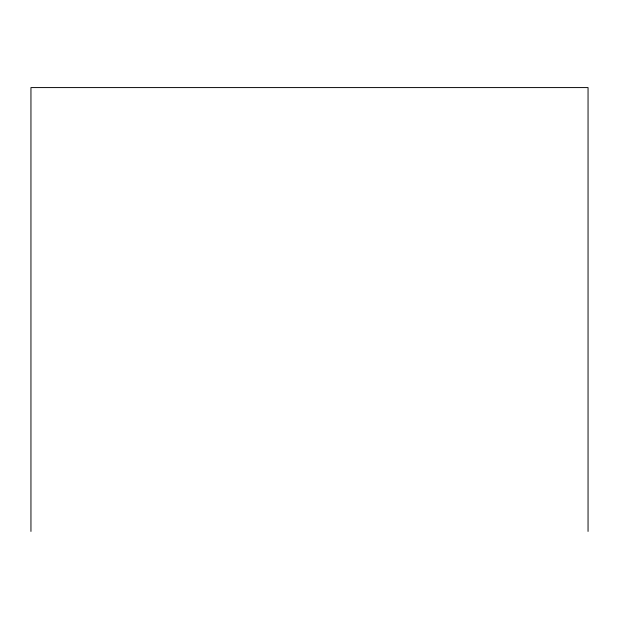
<?xml version="1.0" encoding="UTF-8"?>
<svg xmlns="http://www.w3.org/2000/svg" width="619" height="619" viewBox="0 0 619 619"><rect width="100%" height="100%" fill="white"/><g stroke="black" fill="none" stroke-linecap="round" stroke-linejoin="round"><path stroke-width="0.93" d="M588.05 531.419L588.05 87.581L30.95 87.581L30.95 531.419"/></g></svg>
